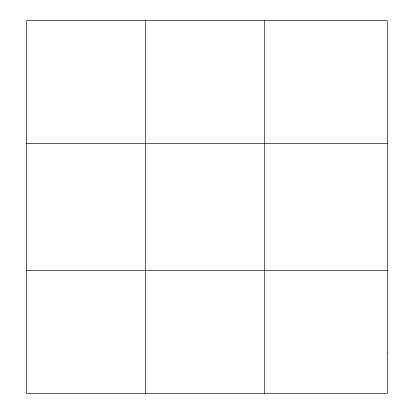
<?xml version="1.0" encoding="UTF-8"?>
<svg xmlns="http://www.w3.org/2000/svg" width="414" height="414" viewBox="0 0 414 414"><rect width="100%" height="100%" fill="white"/><g stroke="black" fill="none" stroke-linecap="round" stroke-linejoin="round"><path stroke-width="0.62" d="M26.625 143.658L387.375 143.658M26.625 270.342L387.375 270.342M264.722 20.7L264.722 393.3M145.671 20.7L145.671 393.3M387.375 352.314L387.375 393.3L26.625 393.3L26.625 20.7L387.375 20.7L387.375 352.314"/></g></svg>
